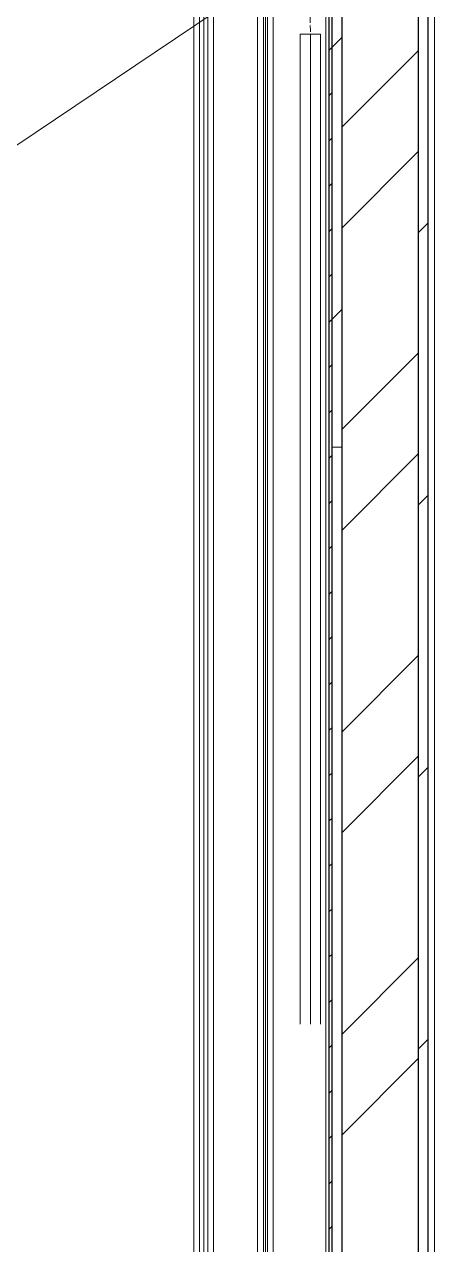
# Model space of a CAD drawing. Header units: millimetres. Extents: x -88595 to 880822, y -1054509 to -148035.
# Drawn here: x 397853 to 398510, y -272290 to -270388 of the extents above; entities that cross this region are included whole.
import ezdxf

# ---------------------------------------------------------------- set-up
doc = ezdxf.new("R2010")
doc.units = ezdxf.units.MM
doc.linetypes.add('$9$ADSK_Осевая', pattern=[14, 10, -2, 0, -2])
for name, color, linetype, lineweight in [('Аннотация', 7, 'Continuous', 20), ('Изоляция', 7, 'Continuous', 18), ('Оборудование', 7, 'Continuous', 18), ('Ограждение', 7, 'Continuous', 9), ('Стены наружные', 7, 'Continuous', 18), ('Стены штриховка', 7, 'Continuous', 9), ('Трубопровод', 7, 'Continuous', 18), ('Трубопроводы', 7, 'Continuous', 18)]:
    doc.layers.add(name, color=color, linetype=linetype, lineweight=lineweight)

# ---------------------------------------------------------------- blocks, each defined once
blk = doc.blocks.new('3 этаж')
at = {"layer": 'Ограждение'}
for p, q in [((410203.9, 658188.9), (410203.9, 652878.9)), ((410373.9, 652124), (410373.9, 658173.9))]:
    blk.add_line(p, q, dxfattribs=at)
at = {"layer": 'Стены наружные', "lineweight": 30}
for p, q in [((410208.9, 658188.9), (410208.9, 652638.9)), ((410213.9, 652638.9), (410213.9, 658193.9)), ((410228.9, 658198.9), (410228.9, 651978.9)), ((410348.9, 652098.9), (410348.9, 658198.9)), ((410363.9, 652113.9), (410363.9, 658193.9))]:
    blk.add_line(p, q, dxfattribs=at)
at = {"layer": 'Стены наружные', "linetype": 'Continuous', "lineweight": 9}
for p, q in [((410208.9, 655997.7), (410213.9, 656002.7)), ((410213.9, 656002.7), (410228.9, 656017.7)), ((410228.9, 655877.7), (410348.9, 655997.7)), ((410208.9, 655927), (410213.9, 655932)), ((410208.9, 655856.3), (410213.9, 655861.3)), ((410228.9, 655720.6), (410348.9, 655840.6)), ((410208.9, 655785.6), (410213.9, 655790.6)), ((410208.9, 655714.9), (410213.9, 655719.9)), ((410348.9, 655713.5), (410363.9, 655728.5)), ((410208.9, 655644.2), (410213.9, 655649.2)), ((410213.9, 655578.5), (410228.9, 655593.5)), ((410208.9, 655573.5), (410213.9, 655578.5)), ((410228.9, 655406.3), (410348.9, 655526.3)), ((410208.9, 655502.8), (410213.9, 655507.8)), ((410208.9, 655432.1), (410213.9, 655437.1)), ((410208.9, 655361.3), (410213.9, 655366.3)), ((410228.9, 655249.1), (410348.9, 655369.1)), ((410348.9, 655289.2), (410363.9, 655304.2)), ((410208.9, 655290.6), (410213.9, 655295.6)), ((410208.9, 655219.9), (410213.9, 655224.9)), ((410208.9, 655149.2), (410213.9, 655154.2)), ((410208.9, 655078.5), (410213.9, 655083.5)), ((410228.9, 654934.8), (410348.9, 655054.8)), ((410208.9, 655007.8), (410213.9, 655012.8)), ((410208.9, 654937.1), (410213.9, 654942.1)), ((410228.9, 654777.7), (410348.9, 654897.7)), ((410348.9, 654865), (410363.9, 654880)), ((410208.9, 654866.4), (410213.9, 654871.4)), ((410208.9, 654795.7), (410213.9, 654800.7)), ((410208.9, 654725), (410213.9, 654730)), ((410208.9, 654654.2), (410213.9, 654659.2)), ((410208.9, 654583.5), (410213.9, 654588.5)), ((410228.9, 654463.3), (410348.9, 654583.3)), ((410208.9, 654512.8), (410213.9, 654517.8)), ((410208.9, 654442.1), (410213.9, 654447.1)), ((410348.9, 654440.7), (410363.9, 654455.7)), ((410228.9, 654306.2), (410348.9, 654426.2)), ((410208.9, 654371.4), (410213.9, 654376.4)), ((410208.9, 654300.7), (410213.9, 654305.7)), ((410208.9, 654230), (410213.9, 654235)), ((410208.9, 654159.3), (410213.9, 654164.3))]:
    blk.add_line(p, q, dxfattribs=at)
at = {"layer": 'Стены штриховка'}
blk.add_line((410228.9, 655378.9), (410213.9, 655378.9), dxfattribs=at)

msp = doc.modelspace()

# ---------------------------------------------------------------- linework, layer by layer
at = {"layer": 'Аннотация'}
msp.add_line((398469.1, -270153.6), (397840.1, -270576.8), dxfattribs=at)
at = {"layer": 'Изоляция', "color": 134, "true_color": 0x00a6a6}
for p, q in [((398117.6, -270197.7), (398117.6, -274743)), ((398148.3, -274743), (398148.3, -270197.7))]:
    msp.add_line(p, q, dxfattribs=at)
at = {"layer": 'Изоляция', "color": 190, "true_color": 0x8000ff}
for p, q in [((398217.2, -270211.8), (398217.2, -274657)), ((398241.5, -274657), (398241.5, -270211.8))]:
    msp.add_line(p, q, dxfattribs=at)
at = {"layer": 'Трубопровод', "color": 134, "linetype": 'Continuous', "true_color": 0x00a6a6}
for p, q in [((398126.6, -270197.7), (398126.6, -274743)), ((398139.3, -274743), (398139.3, -270197.7))]:
    msp.add_line(p, q, dxfattribs=at)
at = {"layer": 'Трубопровод', "color": 134, "true_color": 0x00a6a6}
msp.add_line((398133, -274743), (398133, -270197.7), dxfattribs=at)
msp.add_line((398133, -274743), (398133, -270197.7), dxfattribs=at)
at = {"layer": 'Трубопровод', "color": 190, "linetype": 'Continuous', "true_color": 0x8000ff}
for p, q in [((398226.2, -270211.8), (398226.2, -274657)), ((398232.5, -274657), (398232.5, -270211.8))]:
    msp.add_line(p, q, dxfattribs=at)
at = {"layer": 'Трубопровод', "color": 190, "true_color": 0x8000ff}
msp.add_line((398229.4, -274657), (398229.4, -270211.8), dxfattribs=at)
msp.add_line((398229.4, -274657), (398229.4, -270211.8), dxfattribs=at)
at = {"layer": 'Трубопровод', "color": 24, "linetype": 'Continuous', "true_color": 0xa52900}
for p, q in [((398283.4, -270403.1), (398283.4, -271946.6)), ((398315.4, -270403.1), (398283.4, -270403.1)), ((398315.4, -271946.6), (398315.4, -270403.1))]:
    msp.add_line(p, q, dxfattribs=at)
at = {"layer": 'Трубопровод', "color": 24, "true_color": 0xa52900}
msp.add_line((398299.4, -271946.6), (398299.4, -270403.1), dxfattribs=at)
msp.add_line((398299.4, -271946.6), (398299.4, -270403.1), dxfattribs=at)
at = {"layer": 'Трубопроводы', "color": 24, "linetype": '$9$ADSK_Осевая', "true_color": 0xa52900}
msp.add_open_spline([(398510.4, -270174.6), (398170.2, -270174.6), (398299.4, -270062.9), (398299.4, -270403.1)], degree=3, dxfattribs=at)

# ---------------------------------------------------------------- block references
at = {"layer": 'Оборудование', "color": 5, "true_color": 0x0000ff}
msp.add_blockref('3 этаж', (-11880.6, -926425.8), dxfattribs=at)

doc.saveas('drawing.dxf')
